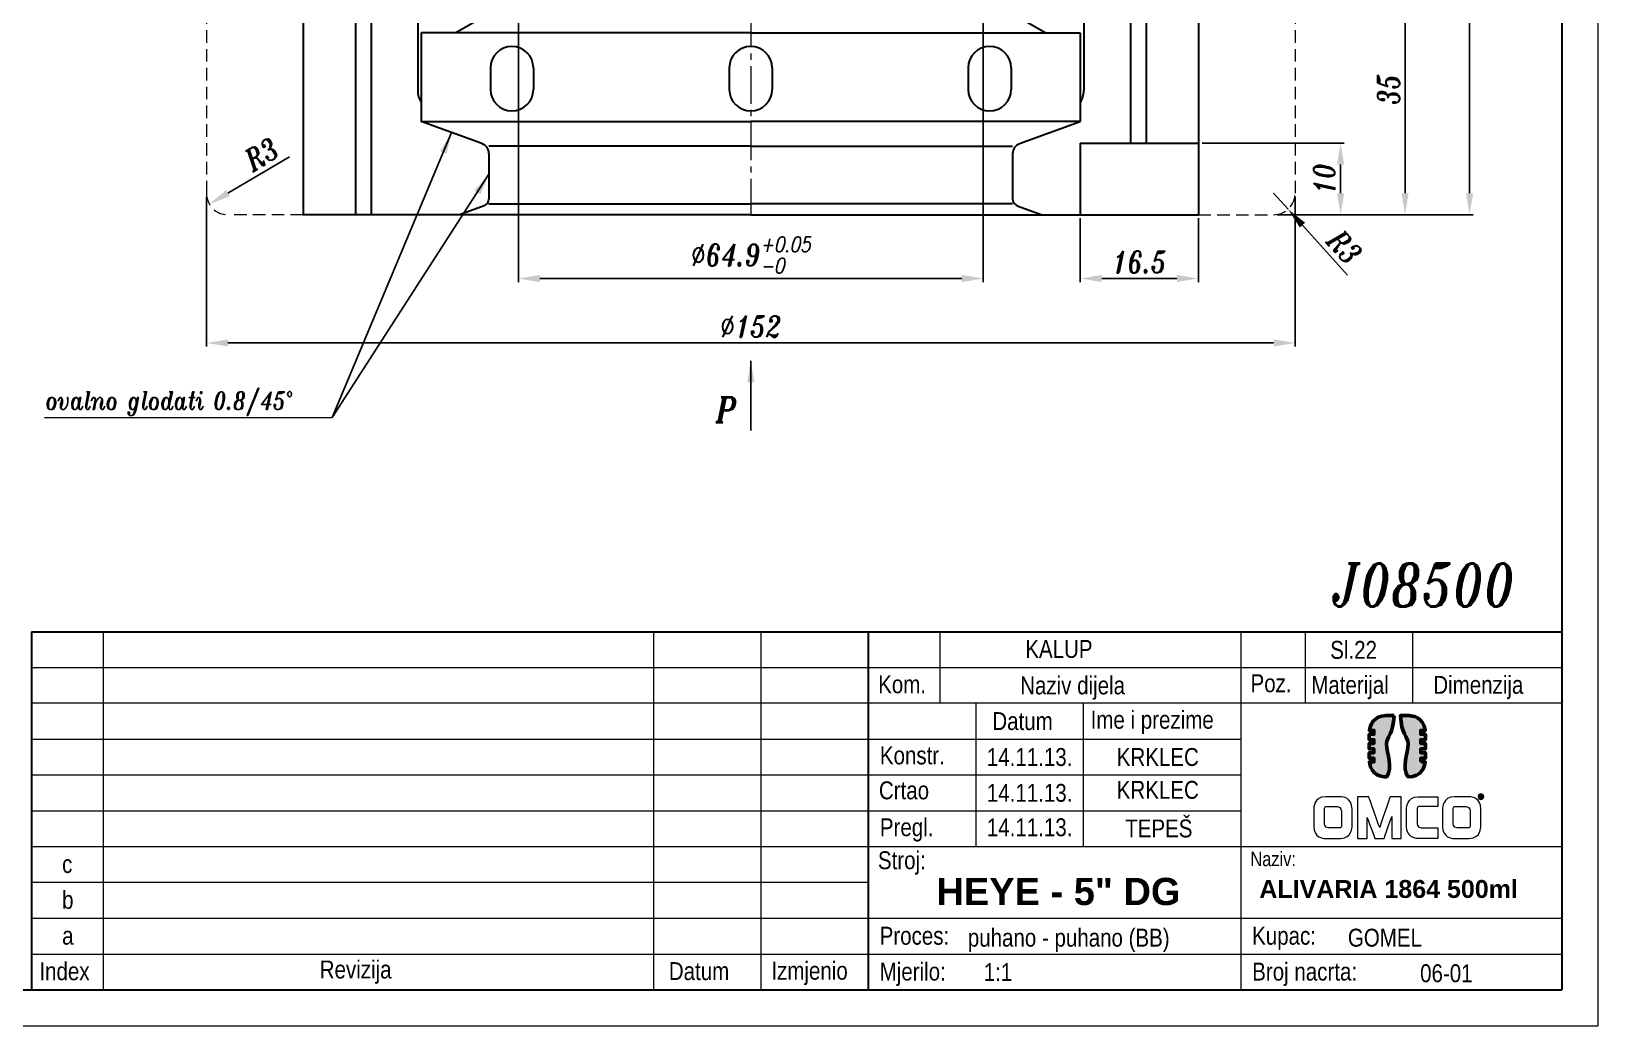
# Model space of a CAD drawing. Extents: x -234 to 858, y -95 to 532.
# Drawn here: x 212.8 to 431.5, y -94.1 to 44.7 of the extents above; entities that cross this region are included whole.
import ezdxf

# ---------------------------------------------------------------- set-up
doc = ezdxf.new("R2010")
doc.units = 0
doc.header["$LTSCALE"] = 7
doc.header["$MEASUREMENT"] = 0
doc.linetypes.add('CENTER2', pattern=[1.125, 0.75, -0.125, 0.125, -0.125])
doc.linetypes.add('HIDDEN', pattern=[0.375, 0.25, -0.125])
doc.layers.get('0').update_dxf_attribs({"linetype": 'CONTINUOUS', "lineweight": 15})
for name, color, linetype, lineweight in [('1', 1, 'CENTER2', 15), ('2', 2, 'HIDDEN', 15), ('3', 3, 'CONTINUOUS', 30), ('4', 5, 'CONTINUOUS', 50)]:
    doc.layers.add(name, color=color, linetype=linetype, lineweight=lineweight)
doc.styles.add('ITALICT', font='ITALICT.shx', dxfattribs={"width": 0.8, "height": 3})
doc.styles.get("Standard").update_dxf_attribs({"font": 'isocp.shx', "height": 3})
doc.styles.add('style2', font='swissc.ttf')
doc.dimstyles.get("Standard").update_dxf_attribs({"dimtxt": 3, "dimasz": 3, "dimexe": 0.5, "dimexo": 0.5, "dimgap": 0.8, "dimtad": 1, "dimdsep": 46, "dimtxsty": 'ITALICT', "dimcen": 0.09, "dimazin": 2, "dimtfac": 1, "dimtmove": 0, "dimatfit": 3, "dimfxl": 1, "dimtolj": 1, "dimtzin": 0, "dimarcsym": 0})

# ---------------------------------------------------------------- blocks, each defined once
blk = doc.blocks.new('*D30')
at = {"color": 0, "lineweight": -2, "transparency": 16777216}
for p, q in [((280.81, 49.03), (280.81, 9.67)), ((345.71, 49.03), (345.71, 9.67)), ((283.81, 10.17), (342.71, 10.17))]:
    blk.add_line(p, q, dxfattribs=at)
at = {"color": 0, "transparency": 16777216}
for points in [[(283.81, 10.67), (283.81, 9.67), (280.81, 10.17)], [(342.71, 10.67), (342.71, 9.67), (345.71, 10.17)]]:
    blk.add_solid(points, dxfattribs=at)
at = {"color": 0, "transparency": 16777216, "insert": (313.26, 13.45), "char_height": 3, "attachment_point": 5, "style": 'ITALICT'}
blk.add_mtext('\\A1;%%c64.9{}{\\H0.71x;\\C3;\\S+0.05^ -0;}', dxfattribs=at)
blk = doc.blocks.new('*D40')
at = {"color": 0, "lineweight": -2, "transparency": 16777216}
for p, q in [((368.94, 79.08), (414.11, 79.08)), ((413.61, 22.08), (413.61, 76.08)), ((386.76, 19.08), (414.11, 19.08))]:
    blk.add_line(p, q, dxfattribs=at)
at = {"color": 0, "transparency": 16777216}
for points in [[(413.11, 76.08), (414.11, 76.08), (413.61, 79.08)], [(413.11, 22.08), (414.11, 22.08), (413.61, 19.08)]]:
    blk.add_solid(points, dxfattribs=at)
at = {"color": 0, "transparency": 16777216, "insert": (411.31, 49.08), "char_height": 3, "attachment_point": 5, "rotation": 90, "style": 'ITALICT'}
blk.add_mtext('\\A1;60', dxfattribs=at)
blk = doc.blocks.new('*D43')
at = {"color": 0, "lineweight": -2, "transparency": 16777216}
for p, q in [((366.76, 54.08), (405.11, 54.08)), ((404.61, 22.08), (404.61, 51.08)), ((386.76, 19.08), (405.11, 19.08))]:
    blk.add_line(p, q, dxfattribs=at)
at = {"color": 0, "transparency": 16777216}
for points in [[(404.11, 51.08), (405.11, 51.08), (404.61, 54.08)], [(404.11, 22.08), (405.11, 22.08), (404.61, 19.08)]]:
    blk.add_solid(points, dxfattribs=at)
at = {"color": 0, "transparency": 16777216, "insert": (402.31, 36.58), "char_height": 3, "attachment_point": 5, "rotation": 90, "style": 'ITALICT'}
blk.add_mtext('\\A1;35', dxfattribs=at)
blk = doc.blocks.new('*D55')
at = {"color": 0, "lineweight": -2, "transparency": 16777216}
for p, q in [((237.26, 21.58), (237.26, 0.67)), ((389.26, 21.58), (389.26, 0.67)), ((240.26, 1.17), (386.26, 1.17))]:
    blk.add_line(p, q, dxfattribs=at)
at = {"color": 0, "transparency": 16777216}
for points in [[(240.26, 1.67), (240.26, 0.67), (237.26, 1.17)], [(386.26, 1.67), (386.26, 0.67), (389.26, 1.17)]]:
    blk.add_solid(points, dxfattribs=at)
at = {"color": 0, "transparency": 16777216, "insert": (313.26, 3.47), "char_height": 3, "attachment_point": 5, "style": 'ITALICT'}
blk.add_mtext('\\A1;%%c152', dxfattribs=at)
blk = doc.blocks.new('*D64')
at = {"color": 0, "lineweight": -2, "transparency": 16777216}
blk.add_line((248.86, 27.17), (240.26, 22.08), dxfattribs=at)
at = {"color": 0, "transparency": 16777216}
blk.add_solid([(240, 22.51), (240.51, 21.64), (237.67, 20.55)], dxfattribs=at)
at = {"color": 0, "transparency": 16777216, "insert": (244.94, 27.52), "char_height": 3, "attachment_point": 5, "rotation": 30.5991, "style": 'ITALICT'}
blk.add_mtext('\\A1;R3', dxfattribs=at)
blk = doc.blocks.new('*D85')
at = {"color": 0, "lineweight": -2, "transparency": 16777216}
for p, q in [((359.26, 18.58), (359.26, 9.67)), ((375.76, 18.58), (375.76, 9.67)), ((362.26, 10.17), (372.76, 10.17))]:
    blk.add_line(p, q, dxfattribs=at)
at = {"color": 0, "transparency": 16777216}
for points in [[(362.26, 10.67), (362.26, 9.67), (359.26, 10.17)], [(372.76, 10.67), (372.76, 9.67), (375.76, 10.17)]]:
    blk.add_solid(points, dxfattribs=at)
at = {"color": 0, "transparency": 16777216, "insert": (367.51, 12.47), "char_height": 3, "attachment_point": 5, "style": 'ITALICT'}
blk.add_mtext('\\A1;16.5', dxfattribs=at)
blk = doc.blocks.new('*D86')
at = {"color": 0, "lineweight": -2, "transparency": 16777216}
for p, q in [((386.26, 22.08), (388.27, 19.85)), ((396.58, 10.65), (390.28, 17.62))]:
    blk.add_line(p, q, dxfattribs=at)
at = {"color": 0, "transparency": 16777216}
blk.add_solid([(390.65, 17.96), (389.91, 17.29), (388.27, 19.85)], dxfattribs=at)
at = {"color": 0, "transparency": 16777216, "insert": (396.14, 14.57), "char_height": 3, "attachment_point": 5, "rotation": 312.1208, "style": 'ITALICT'}
blk.add_mtext('\\A1;R3', dxfattribs=at)
blk = doc.blocks.new('*D87')
at = {"color": 0, "lineweight": -2, "transparency": 16777216}
for p, q in [((376.26, 29.08), (396.11, 29.08)), ((395.61, 22.08), (395.61, 26.08)), ((386.76, 19.08), (396.11, 19.08))]:
    blk.add_line(p, q, dxfattribs=at)
at = {"color": 0, "transparency": 16777216}
for points in [[(395.11, 26.08), (396.11, 26.08), (395.61, 29.08)], [(395.11, 22.08), (396.11, 22.08), (395.61, 19.08)]]:
    blk.add_solid(points, dxfattribs=at)
at = {"color": 0, "transparency": 16777216, "insert": (393.31, 24.08), "char_height": 3, "attachment_point": 5, "rotation": 90, "style": 'ITALICT'}
blk.add_mtext('\\A1;10', dxfattribs=at)

msp = doc.modelspace()

# ---------------------------------------------------------------- hatches: boundary and pattern name
at = {"layer": '4'}
h = msp.add_hatch(color=142, dxfattribs=at)
edge = h.paths.add_edge_path()
edge.add_spline(control_points=[(399.6271, -57.3266), (399.6271, -57.3266), (399.6271, -57.3266), (399.6271, -57.3266), (399.6271, -57.3266), (399.8498, -59.2961), (401.5897, -59.3975), (401.8468, -59.3975), (401.8468, -59.3975), (401.8468, -59.3975), (402.0398, -59.3975), (402.0398, -59.3975), (402.0398, -59.3975), (402.9534, -58.0838), (402.0332, -56.1691), (402.0332, -54.8003), (402.0332, -54.8003), (402.0332, -53.7254), (402.9796, -53.4377), (403.0833, -50.8583), (403.0833, -50.8583), (401.9914, -50.8583), (401.9914, -50.8583), (401.9914, -50.8583), (400.1482, -50.8583), (399.728, -52.28), (399.632, -52.9292)], knot_values=[0.8095238, 0.8095238, 0.8095238, 0.8095238, 0.80952381, 0.80952381, 0.80952381, 0.80952381, 0.85714286, 0.85714286, 0.85714286, 0.85714286, 0.9047619, 0.9047619, 0.9047619, 0.90476191, 0.95238095, 0.95238095, 0.95238095, 0.95238095, 1, 1, 1, 1.04761905, 1.04761905, 1.04761905, 1.04761905, 1.0952381, 1.0952381, 1.0952381, 1.0952381], degree=3, periodic=0)
edge.add_spline(control_points=[(399.632, -52.9292), (399.632, -52.9292), (400.257, -52.9292), (400.257, -52.9292)], knot_values=[0.0952381, 0.0952381, 0.0952381, 0.0952381, 0.14285714, 0.14285714, 0.14285714, 0.14285714], degree=3, periodic=0)
edge.add_spline(control_points=[(400.257, -52.9292), (400.257, -52.9292), (400.257, -52.9292), (400.257, -52.9292), (400.257, -52.9292), (400.257, -52.9292), (400.257, -53.4522), (400.257, -53.4522)], knot_values=[0.14285714, 0.14285714, 0.14285714, 0.14285714, 0.14285714, 0.14285714, 0.14285714, 0.14285714, 0.19047619, 0.19047619, 0.19047619, 0.19047619], degree=3, periodic=0)
edge.add_spline(control_points=[(400.257, -53.4522), (400.257, -53.4522), (400.257, -53.4522), (400.257, -53.4522), (400.257, -53.4522), (400.257, -53.4522), (399.6033, -53.4522), (399.6033, -53.4522)], knot_values=[0.19047619, 0.19047619, 0.19047619, 0.19047619, 0.19047619, 0.19047619, 0.19047619, 0.19047619, 0.23809523, 0.23809523, 0.23809523, 0.23809523], degree=3, periodic=0)
edge.add_spline(control_points=[(399.6033, -53.4522), (399.6033, -53.4522), (399.6033, -53.4522), (399.6033, -53.4522), (399.6033, -53.4522), (399.6033, -53.4522), (399.6033, -54.2207), (399.6033, -54.2207)], knot_values=[0.23809523, 0.23809523, 0.23809523, 0.23809523, 0.23809524, 0.23809524, 0.23809524, 0.23809524, 0.28571428, 0.28571428, 0.28571428, 0.28571428], degree=3, periodic=0)
edge.add_spline(control_points=[(399.6033, -54.2207), (399.6033, -54.2207), (399.6033, -54.2207), (399.6033, -54.2207), (399.6033, -54.2207), (399.6033, -54.2207), (400.257, -54.2207), (400.257, -54.2207)], knot_values=[0.28571428, 0.28571428, 0.28571428, 0.28571428, 0.28571429, 0.28571429, 0.28571429, 0.28571429, 0.33333333, 0.33333333, 0.33333333, 0.33333333], degree=3, periodic=0)
edge.add_spline(control_points=[(400.257, -54.2207), (400.257, -54.2207), (400.257, -54.2207), (400.257, -54.2207), (400.257, -54.2207), (400.257, -54.2207), (400.257, -54.7436), (400.257, -54.7436)], knot_values=[0.33333333, 0.33333333, 0.33333333, 0.33333333, 0.33333333, 0.33333333, 0.33333333, 0.33333333, 0.38095238, 0.38095238, 0.38095238, 0.38095238], degree=3, periodic=0)
edge.add_spline(control_points=[(400.257, -54.7436), (400.257, -54.7436), (400.257, -54.7436), (400.257, -54.7436), (400.257, -54.7436), (400.257, -54.7436), (399.6033, -54.7436), (399.6033, -54.7436)], knot_values=[0.38095238, 0.38095238, 0.38095238, 0.38095238, 0.38095238, 0.38095238, 0.38095238, 0.38095238, 0.42857143, 0.42857143, 0.42857143, 0.42857143], degree=3, periodic=0)
edge.add_spline(control_points=[(399.6033, -54.7436), (399.6033, -54.7436), (399.6033, -54.7436), (399.6033, -54.7436), (399.6033, -54.7436), (399.6033, -54.7436), (399.6033, -55.5121), (399.6033, -55.5121)], knot_values=[0.42857143, 0.42857143, 0.42857143, 0.42857143, 0.42857143, 0.42857143, 0.42857143, 0.42857143, 0.47619047, 0.47619047, 0.47619047, 0.47619047], degree=3, periodic=0)
edge.add_spline(control_points=[(399.6033, -55.5121), (399.6033, -55.5121), (399.6033, -55.5121), (399.6033, -55.5121), (399.6033, -55.5121), (399.6033, -55.5121), (400.257, -55.5121), (400.257, -55.5121)], knot_values=[0.47619047, 0.47619047, 0.47619047, 0.47619047, 0.47619048, 0.47619048, 0.47619048, 0.47619048, 0.52380952, 0.52380952, 0.52380952, 0.52380952], degree=3, periodic=0)
edge.add_spline(control_points=[(400.257, -55.5121), (400.257, -55.5121), (400.257, -55.5121), (400.257, -55.5121), (400.257, -55.5121), (400.257, -55.5121), (400.257, -56.0351), (400.257, -56.0351)], knot_values=[0.52380952, 0.52380952, 0.52380952, 0.52380952, 0.52380952, 0.52380952, 0.52380952, 0.52380952, 0.57142857, 0.57142857, 0.57142857, 0.57142857], degree=3, periodic=0)
edge.add_spline(control_points=[(400.257, -56.0351), (400.257, -56.0351), (400.257, -56.0351), (400.257, -56.0351), (400.257, -56.0351), (400.257, -56.0351), (399.6033, -56.0351), (399.6033, -56.0351)], knot_values=[0.57142857, 0.57142857, 0.57142857, 0.57142857, 0.57142857, 0.57142857, 0.57142857, 0.57142857, 0.61904761, 0.61904761, 0.61904761, 0.61904761], degree=3, periodic=0)
edge.add_spline(control_points=[(399.6033, -56.0351), (399.6033, -56.0351), (399.6033, -56.0351), (399.6033, -56.0351), (399.6033, -56.0351), (399.6033, -56.0351), (399.6033, -56.8036), (399.6033, -56.8036)], knot_values=[0.61904761, 0.61904761, 0.61904761, 0.61904761, 0.61904762, 0.61904762, 0.61904762, 0.61904762, 0.66666666, 0.66666666, 0.66666666, 0.66666666], degree=3, periodic=0)
edge.add_spline(control_points=[(399.6033, -56.8036), (399.6033, -56.8036), (399.6033, -56.8036), (399.6033, -56.8036), (399.6033, -56.8036), (399.6033, -56.8036), (400.257, -56.8036), (400.257, -56.8036)], knot_values=[0.66666666, 0.66666666, 0.66666666, 0.66666666, 0.66666667, 0.66666667, 0.66666667, 0.66666667, 0.71428571, 0.71428571, 0.71428571, 0.71428571], degree=3, periodic=0)
edge.add_spline(control_points=[(400.257, -56.8036), (400.257, -56.8036), (400.257, -56.8036), (400.257, -56.8036), (400.257, -56.8036), (400.257, -56.8036), (400.257, -57.3266), (400.257, -57.3266)], knot_values=[0.71428571, 0.71428571, 0.71428571, 0.71428571, 0.71428571, 0.71428571, 0.71428571, 0.71428572, 0.76190476, 0.76190476, 0.76190476, 0.76190476], degree=3, periodic=0)
edge.add_spline(control_points=[(400.257, -57.3266), (400.257, -57.3266), (400.257, -57.3266), (400.257, -57.3266), (400.257, -57.3266), (400.257, -57.3266), (399.6271, -57.3266), (399.6271, -57.3266)], knot_values=[0.76190476, 0.76190476, 0.76190476, 0.76190476, 0.76190476, 0.76190476, 0.76190476, 0.76190476, 0.8095238, 0.8095238, 0.8095238, 0.8095238], degree=3, periodic=0)
h = msp.add_hatch(color=253, dxfattribs=at)
edge = h.paths.add_edge_path()
edge.add_spline(control_points=[(406.7946, -55.5121), (406.7946, -55.5121), (406.7946, -55.5121), (406.7946, -55.5121), (406.7946, -55.5121), (406.7946, -55.5121), (407.4483, -55.5121), (407.4483, -55.5121)], knot_values=[0.23809524, 0.23809524, 0.23809524, 0.23809524, 0.23809524, 0.23809524, 0.23809524, 0.23809524, 0.28571428, 0.28571428, 0.28571428, 0.28571428], degree=3, periodic=0)
edge.add_spline(control_points=[(407.4483, -55.5121), (407.4483, -55.5121), (407.4483, -55.5121), (407.4483, -55.5121), (407.4483, -55.5121), (407.4483, -55.5121), (407.4483, -54.7436), (407.4483, -54.7436)], knot_values=[0.28571428, 0.28571428, 0.28571428, 0.28571428, 0.28571429, 0.28571429, 0.28571429, 0.28571429, 0.33333333, 0.33333333, 0.33333333, 0.33333333], degree=3, periodic=0)
edge.add_spline(control_points=[(407.4483, -54.7436), (407.4483, -54.7436), (407.4483, -54.7436), (407.4483, -54.7436), (407.4483, -54.7436), (407.4483, -54.7436), (406.7946, -54.7436), (406.7946, -54.7436)], knot_values=[0.33333333, 0.33333333, 0.33333333, 0.33333333, 0.33333333, 0.33333333, 0.33333333, 0.33333333, 0.38095237, 0.38095237, 0.38095237, 0.38095237], degree=3, periodic=0)
edge.add_spline(control_points=[(406.7946, -54.7436), (406.7946, -54.7436), (406.7946, -54.7436), (406.7946, -54.7436), (406.7946, -54.7436), (406.7946, -54.7436), (406.7946, -54.2207), (406.7946, -54.2207)], knot_values=[0.38095237, 0.38095237, 0.38095237, 0.38095237, 0.38095238, 0.38095238, 0.38095238, 0.38095238, 0.42857143, 0.42857143, 0.42857143, 0.42857143], degree=3, periodic=0)
edge.add_spline(control_points=[(406.7946, -54.2207), (406.7946, -54.2207), (406.7946, -54.2207), (406.7946, -54.2207), (406.7946, -54.2207), (406.7946, -54.2207), (407.4483, -54.2207), (407.4483, -54.2207)], knot_values=[0.42857143, 0.42857143, 0.42857143, 0.42857143, 0.42857143, 0.42857143, 0.42857143, 0.42857143, 0.47619047, 0.47619047, 0.47619047, 0.47619047], degree=3, periodic=0)
edge.add_spline(control_points=[(407.4483, -54.2207), (407.4483, -54.2207), (407.4483, -54.2207), (407.4483, -54.2207), (407.4483, -54.2207), (407.4483, -54.2207), (407.4483, -53.4522), (407.4483, -53.4522)], knot_values=[0.47619047, 0.47619047, 0.47619047, 0.47619047, 0.47619048, 0.47619048, 0.47619048, 0.47619048, 0.52380952, 0.52380952, 0.52380952, 0.52380952], degree=3, periodic=0)
edge.add_spline(control_points=[(407.4483, -53.4522), (407.4483, -53.4522), (407.4483, -53.4522), (407.4483, -53.4522), (407.4483, -53.4522), (407.4483, -53.4522), (406.7946, -53.4522), (406.7946, -53.4522)], knot_values=[0.52380952, 0.52380952, 0.52380952, 0.52380952, 0.52380952, 0.52380952, 0.52380952, 0.52380952, 0.57142857, 0.57142857, 0.57142857, 0.57142857], degree=3, periodic=0)
edge.add_spline(control_points=[(406.7946, -53.4522), (406.7946, -53.4522), (406.7946, -53.4522), (406.7946, -53.4522), (406.7946, -53.4522), (406.7946, -53.4522), (406.7946, -52.9292), (406.7946, -52.9292)], knot_values=[0.57142857, 0.57142857, 0.57142857, 0.57142857, 0.57142857, 0.57142857, 0.57142857, 0.57142857, 0.61904761, 0.61904761, 0.61904761, 0.61904761], degree=3, periodic=0)
edge.add_spline(control_points=[(406.7946, -52.9292), (406.7946, -52.9292), (406.7946, -52.9292), (406.7946, -52.9292), (406.7946, -52.9292), (406.7946, -52.9292), (407.4226, -52.9292), (407.4226, -52.9292)], knot_values=[0.61904761, 0.61904761, 0.61904761, 0.61904761, 0.61904762, 0.61904762, 0.61904762, 0.61904762, 0.66666666, 0.66666666, 0.66666666, 0.66666666], degree=3, periodic=0)
edge.add_spline(control_points=[(407.4226, -52.9292), (407.4226, -52.9292), (407.4226, -52.9292), (407.4226, -52.9292), (407.4226, -52.9292), (407.1927, -50.9726), (405.4614, -50.8583), (405.2048, -50.8583), (405.2048, -50.8583), (405.2048, -50.8583), (403.968, -50.8583), (403.968, -50.8583)], knot_values=[0.66666666, 0.66666666, 0.66666666, 0.66666666, 0.66666667, 0.66666667, 0.66666667, 0.66666667, 0.71428571, 0.71428571, 0.71428571, 0.71428572, 0.76190476, 0.76190476, 0.76190476, 0.76190476], degree=3, periodic=0)
edge.add_spline(control_points=[(403.968, -50.8583), (403.968, -50.8583), (403.968, -50.8583), (403.968, -50.8583), (403.968, -50.8583), (404.0718, -53.4377), (405.0187, -53.7254), (405.0187, -54.8003), (405.0187, -54.8003), (405.0187, -56.1691), (404.0982, -58.0838), (405.0118, -59.3975), (405.0118, -59.3975), (405.0118, -59.3975), (405.0745, -59.3975), (405.0745, -59.3975), (405.0745, -59.3975), (406.9177, -59.3975), (407.3294, -57.9758), (407.4214, -57.3266)], knot_values=[0.76190476, 0.76190476, 0.76190476, 0.76190476, 0.76190476, 0.76190476, 0.76190476, 0.76190476, 0.80952381, 0.80952381, 0.80952381, 0.80952381, 0.85714286, 0.85714286, 0.85714286, 0.85714286, 0.9047619, 0.9047619, 0.9047619, 0.90476191, 0.95238095, 0.95238095, 0.95238095, 0.95238095], degree=3, periodic=0)
edge.add_spline(control_points=[(407.4214, -57.3266), (407.4214, -57.3266), (406.7946, -57.3266), (406.7946, -57.3266), (406.7946, -57.3266), (406.7946, -56.8036), (406.7946, -56.8036)], knot_values=[0.95238095, 0.95238095, 0.95238095, 0.95238095, 1, 1, 1, 1.04761905, 1.04761905, 1.04761905, 1.04761905], degree=3, periodic=0)
edge.add_spline(control_points=[(406.7946, -56.8036), (406.7946, -56.8036), (406.7946, -56.8036), (406.7946, -56.8036), (406.7946, -56.8036), (406.7946, -56.8036), (407.4483, -56.8036), (407.4483, -56.8036)], knot_values=[0.04761905, 0.04761905, 0.04761905, 0.04761905, 0.04761905, 0.04761905, 0.04761905, 0.04761905, 0.09523809, 0.09523809, 0.09523809, 0.09523809], degree=3, periodic=0)
edge.add_spline(control_points=[(407.4483, -56.8036), (407.4483, -56.8036), (407.4483, -56.8036), (407.4483, -56.8036), (407.4483, -56.8036), (407.4483, -56.8036), (407.4483, -56.0351), (407.4483, -56.0351)], knot_values=[0.09523809, 0.09523809, 0.09523809, 0.09523809, 0.0952381, 0.0952381, 0.0952381, 0.0952381, 0.14285714, 0.14285714, 0.14285714, 0.14285714], degree=3, periodic=0)
edge.add_spline(control_points=[(407.4483, -56.0351), (407.4483, -56.0351), (407.4483, -56.0351), (407.4483, -56.0351), (407.4483, -56.0351), (407.4483, -56.0351), (406.7946, -56.0351), (406.7946, -56.0351)], knot_values=[0.14285714, 0.14285714, 0.14285714, 0.14285714, 0.14285714, 0.14285714, 0.14285714, 0.14285714, 0.19047619, 0.19047619, 0.19047619, 0.19047619], degree=3, periodic=0)
edge.add_spline(control_points=[(406.7946, -56.0351), (406.7946, -56.0351), (406.7946, -56.0351), (406.7946, -56.0351), (406.7946, -56.0351), (406.7946, -56.0351), (406.7946, -55.5121), (406.7946, -55.5121)], knot_values=[0.19047619, 0.19047619, 0.19047619, 0.19047619, 0.19047619, 0.19047619, 0.19047619, 0.19047619, 0.23809524, 0.23809524, 0.23809524, 0.23809524], degree=3, periodic=0)

# ---------------------------------------------------------------- linework, layer by layer
for p, q in [((431.4997, 506.465), (431.4997, -94.1371)), ((214.6292, -9.2259), (254.8282, -9.2259)), ((222.8161, -39.1371), (222.8161, -89.1371)), ((299.6579, -39.1371), (299.6579, -89.1371)), ((314.6579, -39.1371), (314.6579, -89.1371)), ((339.6579, -39.1371), (339.6579, -49.1371)), ((381.6579, -39.1371), (381.6579, -89.1371)), ((390.6579, -39.1371), (390.6579, -49.1371)), ((405.6579, -39.1371), (405.6579, -49.1371)), ((212.8161, -44.1371), (426.4997, -44.1371)), ((426.4997, -49.1371), (212.8161, -49.1371)), ((344.6579, -49.1371), (344.6579, -69.1371)), ((359.6579, -49.1371), (359.6579, -69.1371)), ((212.8161, -54.1371), (381.6579, -54.1371)), ((212.8161, -59.1371), (381.6579, -59.1371)), ((212.8161, -64.1371), (381.6579, -64.1371)), ((212.8161, -69.1371), (426.4997, -69.1371)), ((329.6579, -74.1371), (212.8161, -74.1371)), ((212.8161, -79.1371), (426.4997, -79.1371)), ((212.8161, -84.1371), (426.4997, -84.1371)), ((11.4997, -94.1371), (431.4997, -94.1371))]:
    msp.add_line(p, q)
for points, knots in [([(395.5926, -67.9977), (395.5926, -67.9977), (393.395, -67.9977), (393.395, -67.9977), (393.395, -67.9977), (393.2078, -67.9977), (391.8675, -67.9191), (391.8675, -66.2929), (391.8675, -66.2929), (391.8675, -66.2929), (391.8675, -63.8095), (391.8675, -63.8095), (391.8675, -63.8095), (391.8675, -63.8095), (391.8675, -62.1834), (393.4934, -62.1834), (393.4934, -62.1834), (393.4934, -62.1834), (395.6813, -62.1834), (395.6813, -62.1834), (395.6813, -62.1834), (395.8685, -62.1834), (397.2088, -62.2722), (397.2088, -63.8982), (397.2088, -63.8982), (397.2088, -63.8982), (397.2088, -66.3717), (397.2088, -66.3717), (397.2088, -66.3717), (397.2088, -66.3717), (397.2187, -67.9977), (395.5926, -67.9977)], [0, 0, 0, 0, 0.125, 0.125, 0.125, 0.12500001, 0.25, 0.25, 0.25, 0.25000001, 0.375, 0.375, 0.375, 0.37500001, 0.5, 0.5, 0.5, 0.50000001, 0.625, 0.625, 0.625, 0.62500001, 0.75, 0.75, 0.75, 0.75000001, 0.875, 0.875, 0.875, 0.87500001, 1, 1, 1, 1]), ([(402.7472, -67.9977), (402.7472, -67.9977), (402.7472, -64.9526), (402.7472, -64.9526), (402.7472, -64.9526), (402.7472, -64.9526), (401.6829, -67.9977), (401.6829, -67.9977), (401.6829, -67.9977), (401.6829, -67.9977), (400.4017, -67.9977), (400.4017, -67.9977), (400.4017, -67.9977), (400.4017, -67.9977), (399.3178, -65.0904), (399.3178, -65.0904), (399.3178, -65.0904), (399.3178, -65.0904), (399.3178, -67.9977), (399.3178, -67.9977), (399.3178, -67.9977), (399.3178, -67.9977), (397.9478, -67.9977), (397.9478, -67.9977), (397.9478, -67.9977), (397.9478, -67.9977), (397.9478, -62.1834), (397.9478, -62.1834), (397.9478, -62.1834), (397.9478, -62.1834), (399.5344, -62.1834), (399.5344, -62.1834), (399.5344, -62.1834), (399.5344, -62.1834), (401.0619, -66.4704), (401.0619, -66.4704), (401.0619, -66.4704), (401.0619, -66.4704), (402.5205, -62.1834), (402.5205, -62.1834), (402.5205, -62.1834), (402.5205, -62.1834), (404.0778, -62.1834), (404.0778, -62.1834), (404.0778, -62.1834), (404.0778, -62.1834), (404.0778, -67.9977), (404.0778, -67.9977), (404.0778, -67.9977), (404.0778, -67.9977), (402.7472, -67.9977), (402.7472, -67.9977)], [0, 0, 0, 0, 0.07692308, 0.07692308, 0.07692308, 0.07692309, 0.15384615, 0.15384615, 0.15384615, 0.15384616, 0.23076923, 0.23076923, 0.23076923, 0.23076924, 0.30769231, 0.30769231, 0.30769231, 0.30769232, 0.38461538, 0.38461538, 0.38461538, 0.38461539, 0.46153846, 0.46153846, 0.46153846, 0.46153847, 0.53846154, 0.53846154, 0.53846154, 0.53846155, 0.61538462, 0.61538462, 0.61538462, 0.61538463, 0.69230769, 0.69230769, 0.69230769, 0.6923077, 0.76923077, 0.76923077, 0.76923077, 0.76923078, 0.84615385, 0.84615385, 0.84615385, 0.84615386, 0.92307692, 0.92307692, 0.92307692, 0.92307693, 1, 1, 1, 1]), ([(409.2024, -66.5197), (409.2024, -66.5197), (406.8665, -66.5197), (406.8665, -66.5197), (406.8665, -66.5197), (406.2948, -66.5197), (406.2948, -65.8592), (406.2948, -65.8592), (406.2948, -65.8592), (406.2948, -65.8592), (406.2948, -63.7602), (406.2948, -63.7602), (406.2948, -63.7602), (406.2948, -63.573), (406.4822, -63.5632), (406.4822, -63.5632), (406.4822, -63.5632), (406.4822, -63.5632), (409.2024, -63.5632), (409.2024, -63.5632), (409.2024, -63.5632), (409.2024, -63.5632), (409.2024, -62.1834), (409.2024, -62.1834), (409.2024, -62.1834), (409.2024, -62.1834), (406.4429, -62.1834), (406.4429, -62.1834), (406.4429, -62.1834), (404.8168, -62.1834), (404.8168, -63.8095), (404.8168, -63.8095), (404.8168, -63.8095), (404.8168, -63.8095), (404.8168, -66.2929), (404.8168, -66.2929), (404.8168, -66.2929), (404.8168, -67.9191), (406.157, -67.9977), (406.3442, -67.9977), (406.3442, -67.9977), (406.3442, -67.9977), (409.2024, -67.9977), (409.2024, -67.9977), (409.2024, -67.9977), (409.2024, -67.9977), (409.2024, -66.5197), (409.2024, -66.5197)], [0, 0, 0, 0, 0.08333333, 0.08333333, 0.08333333, 0.08333334, 0.16666667, 0.16666667, 0.16666667, 0.16666668, 0.25, 0.25, 0.25, 0.25000001, 0.33333333, 0.33333333, 0.33333333, 0.33333334, 0.41666667, 0.41666667, 0.41666667, 0.41666668, 0.5, 0.5, 0.5, 0.50000001, 0.58333333, 0.58333333, 0.58333333, 0.58333334, 0.66666667, 0.66666667, 0.66666667, 0.66666668, 0.75, 0.75, 0.75, 0.75000001, 0.83333333, 0.83333333, 0.83333333, 0.83333334, 0.91666667, 0.91666667, 0.91666667, 0.91666668, 1, 1, 1, 1]), ([(413.5678, -67.9977), (413.5678, -67.9977), (411.3702, -67.9977), (411.3702, -67.9977), (411.3702, -67.9977), (411.183, -67.9977), (409.8429, -67.9191), (409.8429, -66.2929), (409.8429, -66.2929), (409.8429, -66.2929), (409.843, -63.8095), (409.843, -63.8095), (409.843, -63.8095), (409.843, -63.8095), (409.8429, -62.1834), (411.4688, -62.1834), (411.4688, -62.1834), (411.4688, -62.1834), (413.6567, -62.1834), (413.6567, -62.1834), (413.6567, -62.1834), (413.8438, -62.1834), (415.1841, -62.2722), (415.1841, -63.8982), (415.1841, -63.8982), (415.1841, -63.8982), (415.1841, -66.3717), (415.1841, -66.3717), (415.1841, -66.3717), (415.1841, -66.3717), (415.1939, -67.9977), (413.5678, -67.9977)], [0, 0, 0, 0, 0.125, 0.125, 0.125, 0.12500001, 0.25, 0.25, 0.25, 0.25000001, 0.375, 0.375, 0.375, 0.37500001, 0.5, 0.5, 0.5, 0.50000001, 0.625, 0.625, 0.625, 0.62500001, 0.75, 0.75, 0.75, 0.75000001, 0.875, 0.875, 0.875, 0.87500001, 1, 1, 1, 1]), ([(415.2073, -62.5524), (414.9908, -62.5524), (414.8151, -62.3765), (414.8151, -62.1602), (414.8151, -62.1602), (414.8151, -61.9438), (414.9908, -61.768), (415.2073, -61.768), (415.2073, -61.768), (415.4238, -61.768), (415.5996, -61.9438), (415.5996, -62.1602), (415.5996, -62.1602), (415.5996, -62.3765), (415.4238, -62.5524), (415.2073, -62.5524)], [0, 0, 0, 0, 0.25, 0.25, 0.25, 0.25000001, 0.5, 0.5, 0.5, 0.50000001, 0.75, 0.75, 0.75, 0.75000001, 1, 1, 1, 1]), ([(415.2073, -61.8544), (415.0396, -61.8544), (414.9016, -61.9924), (414.9016, -62.1602), (414.9016, -62.1602), (414.9016, -62.3279), (415.0396, -62.4657), (415.2073, -62.4657), (415.2073, -62.4657), (415.3751, -62.4657), (415.5131, -62.3279), (415.5131, -62.1602), (415.5131, -62.1602), (415.5131, -61.9924), (415.3751, -61.8544), (415.2073, -61.8544)], [0, 0, 0, 0, 0.25, 0.25, 0.25, 0.25000001, 0.5, 0.5, 0.5, 0.50000001, 0.75, 0.75, 0.75, 0.75000001, 1, 1, 1, 1]), ([(415.2965, -62.2277), (415.2965, -62.2277), (415.3778, -62.352), (415.3778, -62.352), (415.3778, -62.352), (415.3778, -62.352), (415.2695, -62.352), (415.2695, -62.352), (415.2695, -62.352), (415.2695, -62.352), (415.202, -62.2413), (415.202, -62.2413), (415.202, -62.2413), (415.202, -62.2413), (415.1585, -62.2413), (415.1585, -62.2413), (415.1585, -62.2413), (415.1585, -62.2413), (415.1585, -62.352), (415.1585, -62.352), (415.1585, -62.352), (415.1585, -62.352), (415.0612, -62.352), (415.0612, -62.352), (415.0612, -62.352), (415.0612, -62.352), (415.0612, -61.9546), (415.0612, -61.9546), (415.0612, -61.9546), (415.0612, -61.9546), (415.2344, -61.9546), (415.2344, -61.9546), (415.2344, -61.9546), (415.2668, -61.9546), (415.3859, -61.9546), (415.3859, -62.0978), (415.3859, -62.0978), (415.3859, -62.1735), (415.34, -62.2113), (415.2965, -62.2277)], [0, 0, 0, 0, 0.1, 0.1, 0.1, 0.10000001, 0.2, 0.2, 0.2, 0.20000001, 0.3, 0.3, 0.3, 0.30000001, 0.4, 0.4, 0.4, 0.40000001, 0.5, 0.5, 0.5, 0.50000001, 0.6, 0.6, 0.6, 0.60000001, 0.7, 0.7, 0.7, 0.70000001, 0.8, 0.8, 0.8, 0.80000001, 0.9, 0.9, 0.9, 0.90000001, 1, 1, 1, 1]), ([(415.21, -62.0383), (415.21, -62.0383), (415.1585, -62.0383), (415.1585, -62.0383), (415.1585, -62.0383), (415.1585, -62.0383), (415.1585, -62.1627), (415.1585, -62.1627), (415.1585, -62.1627), (415.1585, -62.1627), (415.21, -62.1627), (415.21, -62.1627), (415.21, -62.1627), (415.2614, -62.1627), (415.283, -62.1438), (415.283, -62.0978), (415.283, -62.0978), (415.283, -62.0519), (415.2614, -62.0383), (415.21, -62.0383)], [0, 0, 0, 0, 0.2, 0.2, 0.2, 0.20000001, 0.4, 0.4, 0.4, 0.40000001, 0.6, 0.6, 0.6, 0.60000001, 0.8, 0.8, 0.8, 0.80000001, 1, 1, 1, 1]), ([(395.7305, -64.2332), (395.7305, -64.2332), (395.7305, -63.5632), (395.159, -63.5632), (395.159, -63.5632), (395.159, -63.5632), (393.533, -63.5632), (393.533, -63.5632), (393.533, -63.5632), (393.533, -63.5632), (393.3457, -63.573), (393.3457, -63.7602), (393.3457, -63.7602), (393.3457, -63.7602), (393.3457, -65.8592), (393.3457, -65.8592), (393.3457, -65.8592), (393.3457, -65.8592), (393.3457, -66.5197), (393.9173, -66.5197), (393.9173, -66.5197), (393.9173, -66.5197), (395.5433, -66.5197), (395.5433, -66.5197), (395.5433, -66.5197), (395.5433, -66.5197), (395.7305, -66.5197), (395.7305, -66.3324), (395.7305, -66.3324), (395.7305, -66.3324), (395.7305, -64.2332), (395.7305, -64.2332)], [0, 0, 0, 0, 0.125, 0.125, 0.125, 0.12500001, 0.25, 0.25, 0.25, 0.25000001, 0.375, 0.375, 0.375, 0.37500001, 0.5, 0.5, 0.5, 0.50000001, 0.625, 0.625, 0.625, 0.62500001, 0.75, 0.75, 0.75, 0.75000001, 0.875, 0.875, 0.875, 0.87500001, 1, 1, 1, 1]), ([(413.7058, -64.2332), (413.7058, -64.2332), (413.7058, -63.5632), (413.1342, -63.5632), (413.1342, -63.5632), (413.1342, -63.5632), (411.5083, -63.5632), (411.5083, -63.5632), (411.5083, -63.5632), (411.5083, -63.5632), (411.3209, -63.573), (411.3209, -63.7602), (411.3209, -63.7602), (411.3209, -63.7602), (411.3209, -65.8592), (411.3209, -65.8592), (411.3209, -65.8592), (411.3209, -65.8592), (411.3209, -66.5197), (411.8926, -66.5197), (411.8926, -66.5197), (411.8926, -66.5197), (413.5186, -66.5197), (413.5186, -66.5197), (413.5186, -66.5197), (413.5186, -66.5197), (413.7058, -66.5197), (413.7058, -66.3324), (413.7058, -66.3324), (413.7058, -66.3324), (413.7058, -64.2332), (413.7058, -64.2332)], [0, 0, 0, 0, 0.125, 0.125, 0.125, 0.12500001, 0.25, 0.25, 0.25, 0.25000001, 0.375, 0.375, 0.375, 0.37500001, 0.5, 0.5, 0.5, 0.50000001, 0.625, 0.625, 0.625, 0.62500001, 0.75, 0.75, 0.75, 0.75000001, 0.875, 0.875, 0.875, 0.87500001, 1, 1, 1, 1])]:
    msp.add_open_spline(points, degree=3, knots=knots)
at = {"layer": '1'}
msp.add_line((313.2561, 291.8253), (313.2561, 19.0753), dxfattribs=at)
at = {"layer": '2'}
for p, q in [((237.2561, 197.0753), (237.2561, 22.0753)), ((389.2561, 197.0753), (389.2561, 22.0753)), ((250.7561, 19.0753), (240.2561, 19.0753)), ((375.7561, 19.0753), (386.2561, 19.0753))]:
    msp.add_line(p, q, dxfattribs=at)
for centre, start, end in [((240.2561, 22.0753), 180, 270), ((386.2561, 22.0753), 270, 0)]:
    msp.add_arc(centre, 3, start, end, dxfattribs=at)
at = {"layer": '3'}
for p, q in [((426.4997, 501.465), (426.4997, -89.1371)), ((250.7561, 291.8253), (250.7561, 19.0753)), ((258.0723, 291.8253), (258.0723, 19.0753)), ((260.2561, 291.8253), (260.2561, 19.0753)), ((366.2561, 291.8253), (366.2561, 29.0753)), ((375.7561, 291.8253), (375.7561, 19.0753)), ((368.4399, 79.0753), (368.4399, 29.0753)), ((266.7561, 65.2253), (266.7561, 36.4105)), ((359.7561, 65.2253), (359.7561, 36.4105)), ((280.8061, 49.5253), (272.0592, 44.4753)), ((345.7061, 49.5253), (354.4529, 44.4753)), ((313.2561, 44.4753), (267.2561, 44.4753)), ((267.2561, 44.4753), (267.2561, 32.0748)), ((313.2561, 44.4753), (359.2561, 44.4753)), ((359.2561, 44.4753), (359.2561, 32.0748)), ((276.9036, 39.5753), (276.9036, 36.5753)), ((282.9036, 39.5753), (282.9036, 36.5753)), ((310.2561, 39.5753), (310.2561, 36.5753)), ((316.2561, 39.5753), (316.2561, 36.5753)), ((343.6086, 39.5753), (343.6086, 36.5753)), ((349.6086, 39.5753), (349.6086, 36.5753)), ((267.2561, 32.0748), (313.2561, 32.0748)), ((275.7191, 28.9945), (267.2561, 32.0748)), ((359.2561, 32.0748), (313.2561, 32.0748)), ((350.793, 28.9945), (359.2561, 32.0748)), ((313.2561, 28.6353), (276.7061, 28.6353)), ((313.2561, 28.6353), (349.8061, 28.6353)), ((359.2561, 29.0753), (359.2561, 19.0753)), ((359.2561, 29.0753), (375.7561, 29.0753)), ((276.7061, 27.585), (276.7061, 21.2755)), ((349.8061, 27.585), (349.8061, 21.2755)), ((276.0481, 20.3358), (272.5849, 19.0753)), ((276.7061, 20.5753), (313.2561, 20.5753)), ((349.8061, 20.5753), (313.2561, 20.5753)), ((350.4641, 20.3358), (353.9273, 19.0753)), ((313.2561, 19.0753), (250.7561, 19.0753)), ((313.2561, 19.0753), (375.7561, 19.0753)), ((212.8161, -39.1371), (426.4997, -39.1371)), ((212.8161, -39.1371), (212.8161, -89.1371)), ((329.6579, -39.1371), (329.6579, -89.1371)), ((426.4997, -39.1371), (426.4997, -89.1371)), ((31.4997, -89.1371), (426.4997, -89.1371)), ((212.8161, -89.1371), (426.4997, -89.1371))]:
    msp.add_line(p, q, dxfattribs=at)
for centre, radius, start, end in [((279.9036, 39.5753), 3, 0, 180), ((313.2561, 39.5753), 3, 0, 180), ((346.6086, 39.5753), 3, 0, 180), ((269.7561, 36.4105), 3, 180, 213.55731), ((279.9036, 36.5753), 3, 180, 0), ((313.2561, 36.5753), 3, 180, 0), ((346.6086, 36.5753), 3, 180, 0), ((356.7561, 36.4105), 3, 326.44269, 0), ((275.2061, 27.585), 1.5, 0, 70), ((351.3061, 27.585), 1.5, 110, 180), ((275.7061, 21.2755), 1, 290, 0), ((350.8061, 21.2755), 1, 180, 250)]:
    msp.add_arc(centre, radius, start, end, dxfattribs=at)
at = {"layer": '4', "color": 142}
msp.add_open_spline([(403.0833, -50.8583), (403.0833, -50.8583), (401.9914, -50.8583), (401.9914, -50.8583), (401.9914, -50.8583), (400.1482, -50.8583), (399.728, -52.28), (399.632, -52.9292), (399.632, -52.9292), (399.632, -52.9292), (400.257, -52.9292), (400.257, -52.9292), (400.257, -52.9292), (400.257, -52.9292), (400.257, -53.4522), (400.257, -53.4522), (400.257, -53.4522), (400.257, -53.4522), (399.6033, -53.4522), (399.6033, -53.4522), (399.6033, -53.4522), (399.6033, -53.4522), (399.6033, -54.2207), (399.6033, -54.2207), (399.6033, -54.2207), (399.6033, -54.2207), (400.257, -54.2207), (400.257, -54.2207), (400.257, -54.2207), (400.257, -54.2207), (400.257, -54.7436), (400.257, -54.7436), (400.257, -54.7436), (400.257, -54.7436), (399.6033, -54.7436), (399.6033, -54.7436), (399.6033, -54.7436), (399.6033, -54.7436), (399.6033, -55.5121), (399.6033, -55.5121), (399.6033, -55.5121), (399.6033, -55.5121), (400.257, -55.5121), (400.257, -55.5121), (400.257, -55.5121), (400.257, -55.5121), (400.257, -56.0351), (400.257, -56.0351), (400.257, -56.0351), (400.257, -56.0351), (399.6033, -56.0351), (399.6033, -56.0351), (399.6033, -56.0351), (399.6033, -56.0351), (399.6033, -56.8036), (399.6033, -56.8036), (399.6033, -56.8036), (399.6033, -56.8036), (400.257, -56.8036), (400.257, -56.8036), (400.257, -56.8036), (400.257, -56.8036), (400.257, -57.3266), (400.257, -57.3266), (400.257, -57.3266), (400.257, -57.3266), (399.6271, -57.3266), (399.6271, -57.3266), (399.6271, -57.3266), (399.8498, -59.2961), (401.5897, -59.3975), (401.8468, -59.3975), (401.8468, -59.3975), (401.8468, -59.3975), (402.0398, -59.3975), (402.0398, -59.3975), (402.0398, -59.3975), (402.9534, -58.0838), (402.0332, -56.1691), (402.0332, -54.8003), (402.0332, -54.8003), (402.0332, -53.7254), (402.9796, -53.4377), (403.0833, -50.8583)], degree=3, knots=[0, 0, 0, 0, 0.04761905, 0.04761905, 0.04761905, 0.04761906, 0.0952381, 0.0952381, 0.0952381, 0.09523811, 0.14285714, 0.14285714, 0.14285714, 0.14285715, 0.19047619, 0.19047619, 0.19047619, 0.1904762, 0.23809524, 0.23809524, 0.23809524, 0.23809525, 0.28571429, 0.28571429, 0.28571429, 0.2857143, 0.33333333, 0.33333333, 0.33333333, 0.33333334, 0.38095238, 0.38095238, 0.38095238, 0.38095239, 0.42857143, 0.42857143, 0.42857143, 0.42857144, 0.47619048, 0.47619048, 0.47619048, 0.47619049, 0.52380952, 0.52380952, 0.52380952, 0.52380953, 0.57142857, 0.57142857, 0.57142857, 0.57142858, 0.61904762, 0.61904762, 0.61904762, 0.61904763, 0.66666667, 0.66666667, 0.66666667, 0.66666668, 0.71428571, 0.71428571, 0.71428571, 0.71428572, 0.76190476, 0.76190476, 0.76190476, 0.76190477, 0.80952381, 0.80952381, 0.80952381, 0.80952382, 0.85714286, 0.85714286, 0.85714286, 0.85714287, 0.9047619, 0.9047619, 0.9047619, 0.90476191, 0.95238095, 0.95238095, 0.95238095, 0.95238096, 1, 1, 1, 1], dxfattribs=at)
at = {"layer": '4', "color": 253}
msp.add_open_spline([(406.7946, -57.3266), (406.7946, -57.3266), (406.7946, -56.8036), (406.7946, -56.8036), (406.7946, -56.8036), (406.7946, -56.8036), (407.4483, -56.8036), (407.4483, -56.8036), (407.4483, -56.8036), (407.4483, -56.8036), (407.4483, -56.0351), (407.4483, -56.0351), (407.4483, -56.0351), (407.4483, -56.0351), (406.7946, -56.0351), (406.7946, -56.0351), (406.7946, -56.0351), (406.7946, -56.0351), (406.7946, -55.5121), (406.7946, -55.5121), (406.7946, -55.5121), (406.7946, -55.5121), (407.4483, -55.5121), (407.4483, -55.5121), (407.4483, -55.5121), (407.4483, -55.5121), (407.4483, -54.7436), (407.4483, -54.7436), (407.4483, -54.7436), (407.4483, -54.7436), (406.7946, -54.7436), (406.7946, -54.7436), (406.7946, -54.7436), (406.7946, -54.7436), (406.7946, -54.2207), (406.7946, -54.2207), (406.7946, -54.2207), (406.7946, -54.2207), (407.4483, -54.2207), (407.4483, -54.2207), (407.4483, -54.2207), (407.4483, -54.2207), (407.4483, -53.4522), (407.4483, -53.4522), (407.4483, -53.4522), (407.4483, -53.4522), (406.7946, -53.4522), (406.7946, -53.4522), (406.7946, -53.4522), (406.7946, -53.4522), (406.7946, -52.9292), (406.7946, -52.9292), (406.7946, -52.9292), (406.7946, -52.9292), (407.4226, -52.9292), (407.4226, -52.9292), (407.4226, -52.9292), (407.1927, -50.9726), (405.4614, -50.8583), (405.2048, -50.8583), (405.2048, -50.8583), (405.2048, -50.8583), (403.968, -50.8583), (403.968, -50.8583), (403.968, -50.8583), (404.0718, -53.4377), (405.0187, -53.7254), (405.0187, -54.8003), (405.0187, -54.8003), (405.0187, -56.1691), (404.0982, -58.0838), (405.0118, -59.3975), (405.0118, -59.3975), (405.0118, -59.3975), (405.0745, -59.3975), (405.0745, -59.3975), (405.0745, -59.3975), (406.9177, -59.3975), (407.3294, -57.9758), (407.4214, -57.3266), (407.4214, -57.3266), (407.4214, -57.3266), (406.7946, -57.3266), (406.7946, -57.3266)], degree=3, knots=[0, 0, 0, 0, 0.04761905, 0.04761905, 0.04761905, 0.04761906, 0.0952381, 0.0952381, 0.0952381, 0.09523811, 0.14285714, 0.14285714, 0.14285714, 0.14285715, 0.19047619, 0.19047619, 0.19047619, 0.1904762, 0.23809524, 0.23809524, 0.23809524, 0.23809525, 0.28571429, 0.28571429, 0.28571429, 0.2857143, 0.33333333, 0.33333333, 0.33333333, 0.33333334, 0.38095238, 0.38095238, 0.38095238, 0.38095239, 0.42857143, 0.42857143, 0.42857143, 0.42857144, 0.47619048, 0.47619048, 0.47619048, 0.47619049, 0.52380952, 0.52380952, 0.52380952, 0.52380953, 0.57142857, 0.57142857, 0.57142857, 0.57142858, 0.61904762, 0.61904762, 0.61904762, 0.61904763, 0.66666667, 0.66666667, 0.66666667, 0.66666668, 0.71428571, 0.71428571, 0.71428571, 0.71428572, 0.76190476, 0.76190476, 0.76190476, 0.76190477, 0.80952381, 0.80952381, 0.80952381, 0.80952382, 0.85714286, 0.85714286, 0.85714286, 0.85714287, 0.9047619, 0.9047619, 0.9047619, 0.90476191, 0.95238095, 0.95238095, 0.95238095, 0.95238096, 1, 1, 1, 1], dxfattribs=at)

# ---------------------------------------------------------------- texts
at = {"style": 'ITALICT', "width": 0.8}
for s, height, p in [('ovalno glodati 0.8/45%%d', 2.5, (214.7554, -8.1292)), ('P', 3.5, (308.386, -9.9052)), ('J08500', 6, (394.4453, -35.6309))]:
    msp.add_text(s, height=height, dxfattribs=at).set_placement(p)
at = {"style": 'style2'}
for s, height, p in [('KALUP', 2.5, (351.5836, -42.7969)), ('Sl.22', 2.5, (394.158, -42.9214)), ('Kom.', 2.5, (331.042, -47.7322)), ('Naziv dijela', 2.5, (350.8703, -47.8833)), ('Poz.', 2.5, (383.0367, -47.5867)), ('Materijal', 2.5, (391.5127, -47.8085)), ('Dimenzija', 2.5, (408.5524, -47.804)), ('Ime i prezime', 2.5, (360.706, -52.6783)), ('Datum', 2.5, (346.9823, -52.8664)), ('Konstr.', 2.5, (331.2841, -57.6522)), ('14.11.13.', 2.5, (346.2169, -57.8825)), ('KRKLEC', 2.5, (364.3597, -57.8825)), ('Crtao', 2.5, (331.1511, -62.5351)), ('14.11.13.', 2.5, (346.2169, -62.8834)), ('KRKLEC', 2.5, (364.3597, -62.4677)), ('Pregl.', 2.5, (331.2841, -67.6839)), ('14.11.13.', 2.5, (346.2169, -67.6956)), ('TEPEŠ', 2.5, (365.5371, -67.8566)), ('Stroj:', 2.5, (331.0118, -72.2925)), ('Naziv:', 2, (383.0118, -71.8652)), ('c', 2.5, (217.1073, -72.8232)), ('b', 2.5, (217.1073, -77.8232)), ('a', 2.5, (217.1073, -82.8232)), ('Proces:', 2.5, (331.254, -82.8327)), ('puhano - puhano (BB)', 2.5, (343.5599, -83.1014)), ('Kupac:', 2.5, (383.254, -82.8327)), ('GOMEL', 2.5, (396.621, -83.1014)), ('Index', 2.5, (213.9321, -87.7887)), ('Revizija', 2.5, (253.0774, -87.5431)), ('Datum', 2.5, (301.8199, -87.7714)), ('Izmjenio', 2.5, (316.1326, -87.7136)), ('Mjerilo:', 2.5, (331.254, -87.8327)), ('Broj nacrta:', 2.5, (383.267, -87.8356)), ('1:1', 2.5, (345.7779, -87.9087)), ('06-01', 2.5, (406.7101, -88.0671))]:
    msp.add_text(s, height=height, dxfattribs=at).set_placement(p)
at = {"attachment_point": 1}
for s, insert, char_height, width in [('{\\fArial|b1|i0|c238|p34;HEYE - 5" DG}', (339.1811, -73.5025), 3.8, 38.107033), ('{\\fArial|b1|i0|c238|p34;ALIVARIA 1864 500ml}', (384.2625, -73.8049), 2.5, 57.833457)]:
    msp.add_mtext(s, dxfattribs=dict(at, insert=insert, char_height=char_height, width=width))

# ---------------------------------------------------------------- dimensions: what is measured, and where the dimension line sits
dim = msp.add_linear_dim(base=(413.6075, 79.0753), p1=(386.2561, 19.0753), p2=(368.4399, 79.0753), angle=90, dimstyle='Standard', override={"dimtmove": 0})
dim.commit()
dim.dimension.update_dxf_attribs({"geometry": '*D40', "text_midpoint": (411.3075, 49.0753)})
for base, p2, picture, middle in [((404.6075, 54.0753), (366.2561, 54.0753), '*D43', (404.6075, 36.5753)), ((395.6075, 29.0753), (375.7561, 29.0753), '*D87', (395.6075, 24.0753))]:
    dim = msp.add_linear_dim(base=base, p1=(386.2561, 19.0753), p2=p2, angle=90, dimstyle='Standard', override={"dimtmove": 0})
    dim.commit()
    dim.dimension.update_dxf_attribs({"geometry": picture, "text_midpoint": middle, "dimtype": 160})
dim = msp.add_linear_dim(base=(345.7061, 10.1665), p1=(280.8061, 49.5253), p2=(345.7061, 49.5253), text='%%c<>{}{\\H0.71x;\\C3;\\S+0.05^ -0;}', dimstyle='Standard', override={"dimtp": 0.05, "dimtm": 0, "dimtmove": 0})
dim.commit()
dim.dimension.update_dxf_attribs({"geometry": '*D30', "text_midpoint": (313.2561, 13.4515)})
dim = msp.add_radius_dim(center=(240.2561, 22.0753), mpoint=(237.6738, 20.5482), dimstyle='Standard', override={"dimtmove": 1})
dim.commit()
dim.dimension.update_dxf_attribs({"geometry": '*D64', "text_midpoint": (246.1092, 25.5367), "dimtype": 164})
dim = msp.add_linear_dim(base=(389.2561, 1.1665), p1=(237.2561, 22.0753), p2=(389.2561, 22.0753), text='%%c<>', dimstyle='Standard', override={"dimtmove": 0})
dim.commit()
dim.dimension.update_dxf_attribs({"geometry": '*D55', "text_midpoint": (313.2561, 1.1665), "dimtype": 160})
dim = msp.add_radius_dim(center=(386.2561, 22.0753), mpoint=(388.2682, 19.8501), dimstyle='Standard')
dim.commit()
dim.dimension.update_dxf_attribs({"geometry": '*D86', "text_midpoint": (396.1445, 14.5688)})
dim = msp.add_linear_dim(base=(375.7561, 10.1665), p1=(359.2561, 19.0753), p2=(375.7561, 19.0753), dimstyle='Standard')
dim.commit()
dim.dimension.update_dxf_attribs({"geometry": '*D85', "text_midpoint": (367.5061, 12.4665)})

# ---------------------------------------------------------------- leaders
for points in [[(271.4876, 30.5347), (254.8282, -9.2259)], [(276.7061, 24.7138), (254.8282, -9.2259)], [(313.2561, -1.3265), (313.2561, -11.0577)]]:
    msp.add_leader(points, dimstyle='Standard', override={"dimgap": 0.7, "dimtad": 0})

doc.saveas('drawing.dxf')
